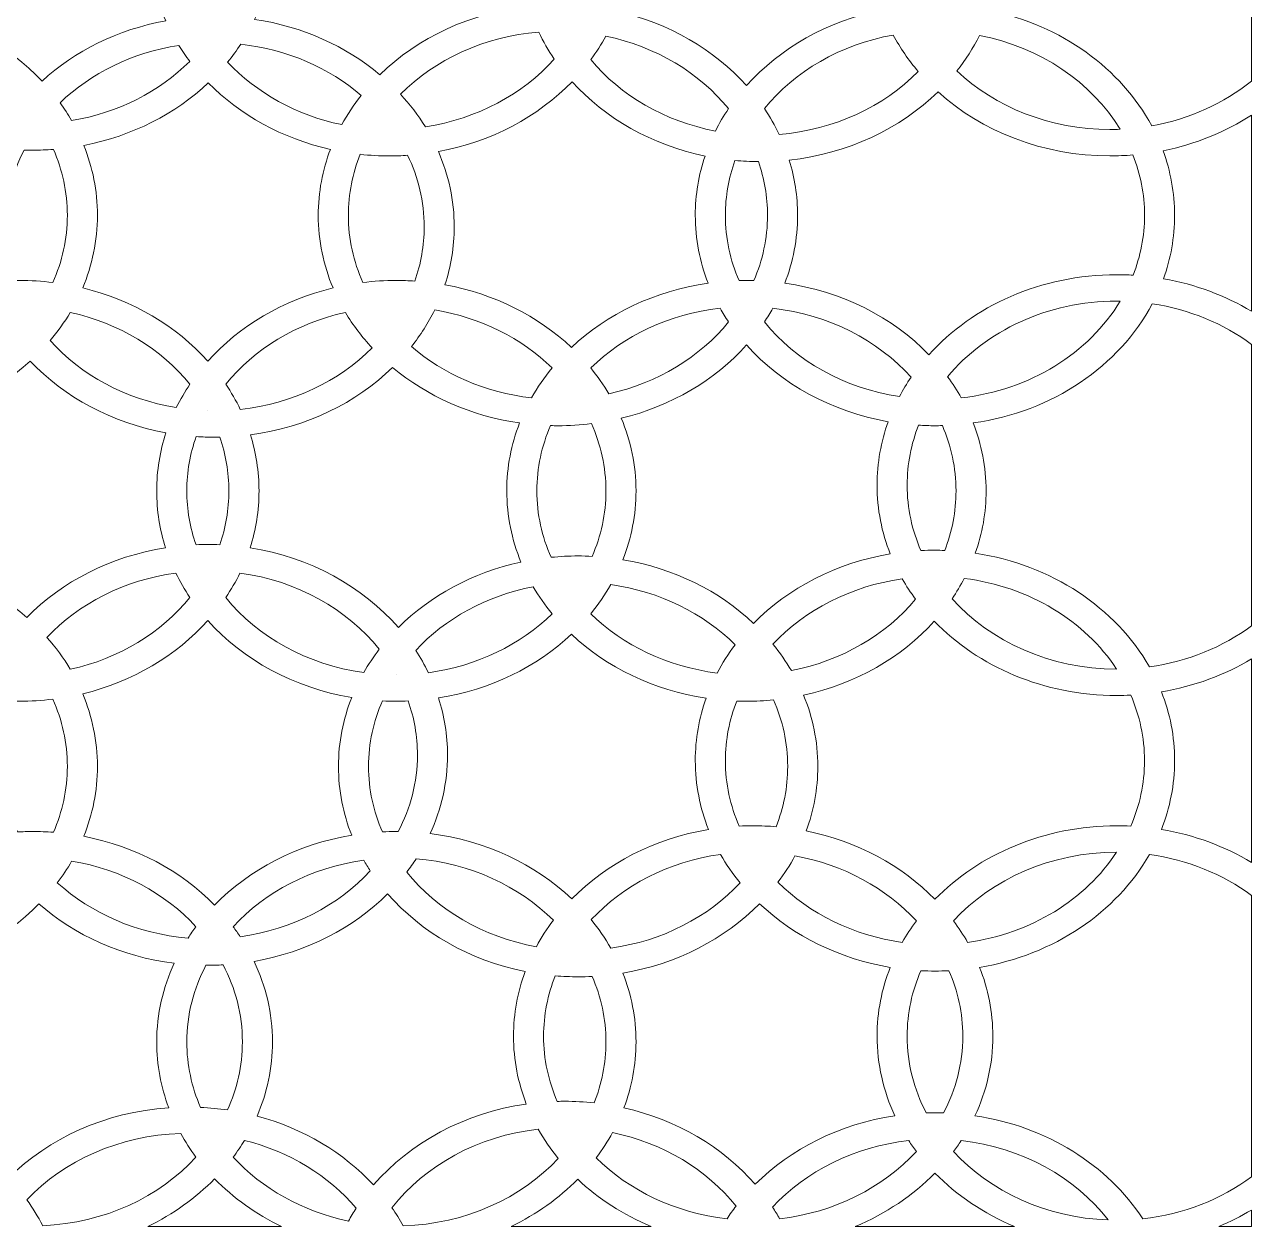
# Model space of a CAD drawing. Header units: millimetres. Extents: x -1200 to 1200, y -590 to 590.
# Drawn here: x 602 to 1200, y -590 to -5 of the extents above; entities that cross this region are included whole.
import ezdxf

# ---------------------------------------------------------------- set-up
doc = ezdxf.new("R2010")
doc.units = ezdxf.units.MM
doc.header["$MEASUREMENT"] = 0
doc.layers.add('Layer 1', color=7, linetype='Continuous')

msp = doc.modelspace()

# ---------------------------------------------------------------- linework, layer by layer
at = {"layer": 'Layer 1', "color": 250, "lineweight": 20}
for points, knots in [([(1199.95, 99.8212), (1199.95, 99.8212), (1199.95, -32.1848), (1199.95, -32.1848), (1186.5446, -42.98), (1169.8661, -50.686), (1151.3974, -53.9877), (1136.3813, -26.1088), (1107.4474, -5.0603), (1072.5488, 2.1691), (1075.6235, 11.3275), (1077.2804, 21.0116), (1077.2804, 31.0247), (1077.2804, 44.1526), (1074.4404, 56.7156), (1069.2776, 68.2681), (1103.2954, 75.3166), (1131.6443, 95.4942), (1146.9597, 122.3294), (1167.1928, 119.5295), (1185.4793, 111.4745), (1199.95, 99.8212)], [0, 0, 0, 0, 0.14285714, 0.14285714, 0.14285714, 0.28571429, 0.28571429, 0.28571429, 0.42857143, 0.42857143, 0.42857143, 0.57142857, 0.57142857, 0.57142857, 0.71428571, 0.71428571, 0.71428571, 0.85714286, 0.85714286, 0.85714286, 1, 1, 1, 1]), ([(843.8346, 31.0247), (843.8346, 43.4213), (846.3648, 55.3134), (850.9937, 66.3284), (821.5243, 69.5537), (795.4083, 82.4892), (776.9461, 101.3518), (761.5492, 85.6215), (740.8301, 74.0139), (717.2812, 68.7221), (721.0979, 58.6152), (723.1732, 47.8225), (723.1732, 36.616), (723.1732, 22.9138), (720.074, 9.8277), (714.4739, -2.1379), (737.8992, -5.6209), (758.9854, -15.2696), (775.4869, -29.1016), (793.8719, -11.1794), (819.329, 1.0486), (847.9316, 4.1314), (845.2649, 12.707), (843.8346, 21.7242), (843.8346, 31.0247)], [0, 0, 0, 0, 0.125, 0.125, 0.125, 0.25, 0.25, 0.25, 0.375, 0.375, 0.375, 0.5, 0.5, 0.5, 0.625, 0.625, 0.625, 0.75, 0.75, 0.75, 0.875, 0.875, 0.875, 1, 1, 1, 1]), ([(1014.3307, 33.8204), (1014.3307, 45.5492), (1016.6001, 56.8244), (1020.7646, 67.3341), (994.2827, 71.749), (970.921, 84.0611), (953.9942, 101.3573), (937.7239, 84.7327), (915.5092, 72.7125), (890.2889, 67.8866), (894.594, 57.2199), (896.9481, 45.7548), (896.9481, 33.8204), (896.9481, 22.6143), (894.8738, 11.8195), (891.0571, 1.713), (916.3199, -3.9641), (938.3235, -16.9132), (953.9927, -34.4207), (970.289, -16.2118), (993.441, -2.9388), (1019.9805, 2.3581), (1016.3169, 12.2777), (1014.3307, 22.8519), (1014.3307, 33.8204)], [0, 0, 0, 0, 0.125, 0.125, 0.125, 0.25, 0.25, 0.25, 0.375, 0.375, 0.375, 0.5, 0.5, 0.5, 0.625, 0.625, 0.625, 0.75, 0.75, 0.75, 0.875, 0.875, 0.875, 1, 1, 1, 1]), ([(611.2621, 91.2286), (594.0342, 74.406), (570.5828, 62.5868), (544.143, 58.6207), (547.5564, 49.0121), (549.3984, 38.8028), (549.3984, 28.229), (549.3984, 19.3885), (548.1068, 10.8061), (545.6893, 2.6137), (571.6752, -2.2893), (594.495, -14.8276), (610.9348, -32.1754), (626.9489, -17.5711), (647.832, -7.1049), (671.2459, -2.8312), (666.2491, 8.5588), (663.5023, 20.9165), (663.5023, 33.8204), (663.5023, 45.3712), (665.6992, 56.4852), (669.7445, 66.8575), (647.5543, 70.0124), (627.4263, 78.692), (611.2621, 91.2286)], [0, 0, 0, 0, 0.125, 0.125, 0.125, 0.25, 0.25, 0.25, 0.375, 0.375, 0.375, 0.5, 0.5, 0.5, 0.625, 0.625, 0.625, 0.75, 0.75, 0.75, 0.875, 0.875, 0.875, 1, 1, 1, 1]), ([(860.4096, -21.5053), (857.5373, -17.3045), (854.9966, -12.9105), (852.8227, -8.3504), (826.0801, -10.5048), (802.2675, -21.7817), (785.4763, -38.5889), (790.0592, -43.5249), (794.1311, -48.8397), (797.6171, -54.472), (822.937, -50.6284), (845.1102, -38.5476), (860.4096, -21.5053)], [0, 0, 0, 0, 0.25, 0.25, 0.25, 0.5, 0.5, 0.5, 0.75, 0.75, 0.75, 1, 1, 1, 1]), ([(938.8894, -56.5328), (940.7705, -52.775), (942.9039, -49.1371), (945.2653, -45.6289), (931.0749, -28.2021), (909.9641, -15.3908), (885.5069, -10.3414), (883.3411, -14.2989), (880.893, -18.1178), (878.1867, -21.7762), (892.6904, -39.1543), (914.1385, -51.8048), (938.8894, -56.5328)], [0, 0, 0, 0, 0.25, 0.25, 0.25, 0.5, 0.5, 0.5, 0.75, 0.75, 0.75, 1, 1, 1, 1]), ([(1037.6779, -27.5484), (1032.9529, -22.0254), (1028.852, -16.0693), (1025.458, -9.7675), (999.7428, -14.3659), (977.49, -27.4976), (962.7276, -45.6263), (965.4399, -49.6495), (967.8494, -53.8469), (969.9242, -58.1965), (996.8855, -56.0251), (1020.8647, -44.5814), (1037.6779, -27.5484)], [0, 0, 0, 0, 0.25, 0.25, 0.25, 0.5, 0.5, 0.5, 0.75, 0.75, 0.75, 1, 1, 1, 1]), ([(1135.9714, -55.6765), (1134.3416, -55.7452), (1132.7026, -55.7823), (1131.0538, -55.7823), (1101.6745, -55.7823), (1075.1301, -44.7849), (1056.4782, -27.2438), (1060.7444, -21.8534), (1064.4366, -16.0876), (1067.4766, -10.0184), (1097.1471, -15.6886), (1122.0692, -32.7451), (1135.9714, -55.6765)], [0, 0, 0, 0, 0.25, 0.25, 0.25, 0.5, 0.5, 0.5, 0.75, 0.75, 0.75, 1, 1, 1, 1]), ([(619.7243, -42.7453), (621.76, -45.5516), (623.6436, -48.4505), (625.3671, -51.4318), (648.0712, -47.6706), (668.1622, -37.2739), (682.9037, -22.6351), (681.006, -20.1236), (679.2246, -17.5392), (677.5792, -14.8805), (654.8655, -18.3286), (634.6824, -28.4048), (619.7243, -42.7453)], [0, 0, 0, 0, 0.25, 0.25, 0.25, 0.5, 0.5, 0.5, 0.75, 0.75, 0.75, 1, 1, 1, 1]), ([(756.9052, -53.4151), (759.622, -48.4505), (762.7851, -43.7075), (766.3432, -39.2226), (750.7811, -25.8314), (730.3833, -16.7579), (707.7081, -14.2622), (705.7505, -17.2499), (703.6237, -20.1437), (701.3437, -22.9334), (715.3501, -37.9024), (734.7566, -48.841), (756.9052, -53.4151)], [0, 0, 0, 0, 0.25, 0.25, 0.25, 0.5, 0.5, 0.5, 0.75, 0.75, 0.75, 1, 1, 1, 1]), ([(631.2706, -63.5152), (635.5747, -74.1798), (637.9252, -85.6432), (637.9252, -97.5755), (637.9252, -109.9947), (635.3801, -121.9086), (630.7347, -132.9402), (655.1653, -138.8387), (676.4347, -151.5604), (691.6941, -168.6088), (706.9535, -151.56), (728.2245, -138.8392), (752.6566, -132.9406), (748.0117, -121.9086), (745.4716, -109.9942), (745.4716, -97.5755), (745.4716, -86.3694), (747.5442, -75.5777), (751.3605, -65.4707), (727.9208, -60.2037), (707.2823, -48.6797), (691.9098, -33.0599), (675.9639, -48.122), (654.938, -58.9859), (631.2706, -63.5152)], [0, 0, 0, 0, 0.125, 0.125, 0.125, 0.25, 0.25, 0.25, 0.375, 0.375, 0.375, 0.5, 0.5, 0.5, 0.625, 0.625, 0.625, 0.75, 0.75, 0.75, 0.875, 0.875, 0.875, 1, 1, 1, 1]), ([(929.0827, -97.5755), (929.0827, -87.5603), (930.7401, -77.877), (933.8152, -68.7169), (907.8402, -63.3381), (885.168, -50.3075), (869.0795, -32.4989), (852.5475, -49.5403), (829.7953, -61.7969), (803.9539, -66.5135), (808.9522, -77.9039), (811.7, -90.2613), (811.7, -103.1668), (811.7, -112.961), (810.1151, -122.4399), (807.1692, -131.4208), (831.2045, -135.7952), (852.574, -146.6936), (868.7552, -161.8969), (886.0473, -145.65), (909.2614, -134.3197), (935.3239, -130.6127), (931.28, -120.2395), (929.0827, -109.1255), (929.0827, -97.5755)], [0, 0, 0, 0, 0.125, 0.125, 0.125, 0.25, 0.25, 0.25, 0.375, 0.375, 0.375, 0.5, 0.5, 0.5, 0.625, 0.625, 0.625, 0.75, 0.75, 0.75, 0.875, 0.875, 0.875, 1, 1, 1, 1]), ([(1142.2062, -68.1789), (1138.5346, -68.4874), (1134.8155, -68.6503), (1131.0538, -68.6503), (1098.2475, -68.6503), (1068.533, -56.6596), (1047.2925, -37.4198), (1028.905, -55.3565), (1003.436, -67.5947), (974.8178, -70.6784), (977.4851, -79.2557), (978.9173, -88.2728), (978.9173, -97.5755), (978.9173, -109.1273), (976.7165, -120.2428), (972.671, -130.6173), (1000.5945, -134.5876), (1025.2499, -147.3085), (1042.8542, -165.45), (1064.2653, -141.7492), (1097.3348, -126.4998), (1134.3326, -126.4998), (1137.0098, -126.4998), (1139.6641, -126.5868), (1142.2973, -126.7451), (1145.9039, -117.5944), (1147.8705, -107.7798), (1147.8705, -97.5755), (1147.8705, -87.2855), (1145.8713, -77.3945), (1142.2062, -68.1789)], [0, 0, 0, 0, 0.1, 0.1, 0.1, 0.2, 0.2, 0.2, 0.3, 0.3, 0.3, 0.4, 0.4, 0.4, 0.5, 0.5, 0.5, 0.6, 0.6, 0.6, 0.7, 0.7, 0.7, 0.8, 0.8, 0.8, 0.9, 0.9, 0.9, 1, 1, 1, 1]), ([(1199.95, -48.8005), (1199.95, -48.8005), (1199.95, -144.314), (1199.95, -144.314), (1187.2263, -136.6836), (1172.7124, -131.1968), (1157.0883, -128.4672), (1160.6173, -118.7123), (1162.5283, -108.3336), (1162.5283, -97.5755), (1162.5283, -86.6058), (1160.5402, -76.0329), (1156.876, -66.112), (1172.681, -62.9575), (1187.2798, -56.9707), (1199.95, -48.8005)], [0, 0, 0, 0, 0.2, 0.2, 0.2, 0.4, 0.4, 0.4, 0.6, 0.6, 0.6, 0.8, 0.8, 0.8, 1, 1, 1, 1]), ([(616.1958, -130.299), (620.7552, -120.1537), (623.2673, -109.1144), (623.2673, -97.5755), (623.2673, -86.273), (620.8563, -75.4509), (616.4726, -65.4779), (613.1683, -65.7267), (609.8265, -65.8547), (606.4506, -65.8547), (605.0455, -65.8547), (603.6478, -65.8257), (602.2546, -65.7813), (596.2625, -77.1709), (592.9122, -89.8349), (592.9122, -103.1668), (592.9122, -112.26), (594.4725, -121.0433), (597.3634, -129.324), (598.2047, -129.3082), (599.0478, -129.2954), (599.8931, -129.2954), (605.4247, -129.2954), (610.8663, -129.6394), (616.1958, -130.299)], [0, 0, 0, 0, 0.125, 0.125, 0.125, 0.25, 0.25, 0.25, 0.375, 0.375, 0.375, 0.5, 0.5, 0.5, 0.625, 0.625, 0.625, 0.75, 0.75, 0.75, 0.875, 0.875, 0.875, 1, 1, 1, 1]), ([(760.1295, -97.5755), (760.1295, -87.1746), (762.1717, -77.1815), (765.9123, -67.8806), (770.6043, -68.3879), (775.3813, -68.6503), (780.2254, -68.6503), (783.1769, -68.6503), (786.1024, -68.5522), (788.9993, -68.3615), (794.1727, -79.0718), (797.0422, -90.8334), (797.0422, -103.1668), (797.0422, -112.3607), (795.4467, -121.2387), (792.4938, -129.5989), (789.5263, -129.3983), (786.5288, -129.2954), (783.5042, -129.2954), (777.971, -129.2954), (772.5254, -129.6394), (767.1939, -130.2994), (762.6345, -120.1554), (760.1295, -109.1135), (760.1295, -97.5755)], [0, 0, 0, 0, 0.125, 0.125, 0.125, 0.25, 0.25, 0.25, 0.375, 0.375, 0.375, 0.5, 0.5, 0.5, 0.625, 0.625, 0.625, 0.75, 0.75, 0.75, 0.875, 0.875, 0.875, 1, 1, 1, 1]), ([(943.7405, -97.5755), (943.7405, -88.2861), (945.3649, -79.3192), (948.3775, -70.8832), (952.1396, -71.2289), (955.9548, -71.4166), (959.8126, -71.4379), (962.7001, -79.7131), (964.2594, -88.4888), (964.2594, -97.5755), (964.2594, -108.7552), (961.8984, -119.4663), (957.6052, -129.3496), (956.4077, -129.3172), (955.2067, -129.2954), (954.0003, -129.2954), (952.7932, -129.2954), (951.5897, -129.3138), (950.3912, -129.3462), (946.099, -119.4637), (943.7405, -108.7539), (943.7405, -97.5755)], [0, 0, 0, 0, 0.14285714, 0.14285714, 0.14285714, 0.28571429, 0.28571429, 0.28571429, 0.42857143, 0.42857143, 0.42857143, 0.57142857, 0.57142857, 0.57142857, 0.71428571, 0.71428571, 0.71428571, 0.85714286, 0.85714286, 0.85714286, 1, 1, 1, 1]), ([(945.2673, -149.5268), (943.8071, -147.3597), (942.4359, -145.141), (941.1558, -142.8765), (916.2824, -145.6389), (894.1527, -156.312), (878.1527, -171.9199), (881.4334, -175.9047), (884.3964, -180.1041), (887.0086, -184.4879), (910.8257, -179.2307), (931.3671, -166.5948), (945.2673, -149.5268)], [0, 0, 0, 0, 0.25, 0.25, 0.25, 0.5, 0.5, 0.5, 0.75, 0.75, 0.75, 1, 1, 1, 1]), ([(1028.4717, -185.8768), (1001.4843, -181.7947), (978.0636, -168.3574), (962.7271, -149.5264), (964.1883, -147.3584), (965.5634, -145.1397), (966.8431, -142.8739), (994.051, -145.8958), (1017.9747, -158.3874), (1034.1839, -176.444), (1032.1012, -179.4893), (1030.1926, -182.6382), (1028.4717, -185.8768)], [0, 0, 0, 0, 0.25, 0.25, 0.25, 0.5, 0.5, 0.5, 0.75, 0.75, 0.75, 1, 1, 1, 1]), ([(1136.025, -139.387), (1120.7781, -164.6081), (1092.211, -182.7424), (1058.6486, -186.4699), (1056.6419, -182.9168), (1054.408, -179.4782), (1051.9614, -176.1718), (1070.5592, -153.8876), (1100.575, -139.3678), (1134.3326, -139.3678), (1134.8986, -139.3678), (1135.4615, -139.3789), (1136.025, -139.387)], [0, 0, 0, 0, 0.25, 0.25, 0.25, 0.5, 0.5, 0.5, 0.75, 0.75, 0.75, 1, 1, 1, 1]), ([(1199.95, -160.4394), (1199.95, -160.4394), (1199.95, -297.5046), (1199.95, -297.5046), (1186.0363, -307.7921), (1168.9713, -314.8892), (1150.2369, -317.4813), (1133.8676, -288.8032), (1102.6137, -267.7287), (1065.4648, -262.1574), (1068.8793, -252.5489), (1070.7228, -242.3408), (1070.7228, -231.767), (1070.7228, -220.2144), (1068.522, -209.1001), (1064.4745, -198.726), (1103.1698, -193.2252), (1135.5911, -170.9244), (1151.6617, -140.6706), (1169.836, -143.4192), (1186.3901, -150.4148), (1199.95, -160.4394)], [0, 0, 0, 0, 0.14285714, 0.14285714, 0.14285714, 0.28571429, 0.28571429, 0.28571429, 0.42857143, 0.42857143, 0.42857143, 0.57142857, 0.57142857, 0.57142857, 0.71428571, 0.71428571, 0.71428571, 0.85714286, 0.85714286, 0.85714286, 1, 1, 1, 1]), ([(624.7051, -144.8581), (621.8366, -149.6707), (618.5478, -154.2618), (614.8767, -158.5901), (629.9174, -175.2966), (651.5752, -187.217), (676.3216, -191.2573), (678.2678, -187.31), (680.4912, -183.4929), (682.9648, -179.8191), (669.0655, -162.7499), (648.5236, -150.1139), (624.7051, -144.8581)], [0, 0, 0, 0, 0.25, 0.25, 0.25, 0.5, 0.5, 0.5, 0.75, 0.75, 0.75, 1, 1, 1, 1]), ([(771.6867, -162.1551), (766.7235, -156.804), (762.3593, -151.0104), (758.6887, -144.8499), (734.8701, -150.1063), (714.3297, -162.7457), (700.429, -179.814), (703.0812, -183.7476), (705.4448, -187.848), (707.4874, -192.0949), (732.95, -189.3415), (755.5556, -178.2997), (771.6867, -162.1551)], [0, 0, 0, 0, 0.25, 0.25, 0.25, 0.5, 0.5, 0.5, 0.75, 0.75, 0.75, 1, 1, 1, 1]), ([(849.3458, -186.4699), (826.7172, -183.9562), (806.363, -174.8904), (790.8263, -161.5236), (795.2481, -155.9494), (799.0578, -149.9749), (802.164, -143.6752), (824.6654, -147.3503), (844.6083, -157.5464), (859.3498, -171.9258), (855.5785, -176.5059), (852.2272, -181.3693), (849.3458, -186.4699)], [0, 0, 0, 0, 0.25, 0.25, 0.25, 0.5, 0.5, 0.5, 0.75, 0.75, 0.75, 1, 1, 1, 1]), ([(1023.0461, -198.0792), (995.2266, -193.2188), (970.9136, -179.6365), (953.9922, -160.7316), (938.7333, -177.7791), (917.4683, -190.5012), (893.0372, -196.3989), (897.6846, -207.4313), (900.2268, -219.3461), (900.2268, -231.767), (900.2268, -243.4963), (897.9589, -254.7761), (893.7939, -265.2867), (918.7064, -269.4401), (940.8541, -280.5864), (957.4822, -296.2928), (974.3914, -279.1093), (997.6717, -266.883), (1024.0434, -262.4864), (1019.8783, -251.9775), (1017.6095, -240.6997), (1017.6095, -228.9713), (1017.6095, -218.2124), (1019.5155, -207.8337), (1023.0461, -198.0792)], [0, 0, 0, 0, 0.125, 0.125, 0.125, 0.25, 0.25, 0.25, 0.375, 0.375, 0.375, 0.5, 0.5, 0.5, 0.625, 0.625, 0.625, 0.75, 0.75, 0.75, 0.875, 0.875, 0.875, 1, 1, 1, 1]), ([(605.2351, -168.5674), (587.1402, -185.0678), (562.8332, -196.2837), (535.6789, -199.2551), (540.3082, -210.2705), (542.8409, -222.1657), (542.8409, -234.5627), (542.8409, -244.9794), (541.0493, -255.0381), (537.732, -264.5217), (563.1915, -267.7142), (586.0463, -278.1663), (603.4751, -293.3982), (620.632, -276.009), (644.3226, -263.7097), (671.1368, -259.497), (668.3003, -250.6718), (666.781, -241.3701), (666.781, -231.767), (666.781, -221.9724), (668.3624, -212.4932), (671.3084, -203.5117), (644.9797, -198.7192), (621.8491, -186.1004), (605.2351, -168.5674)], [0, 0, 0, 0, 0.125, 0.125, 0.125, 0.25, 0.25, 0.25, 0.375, 0.375, 0.375, 0.5, 0.5, 0.5, 0.625, 0.625, 0.625, 0.75, 0.75, 0.75, 0.875, 0.875, 0.875, 1, 1, 1, 1]), ([(843.5214, -198.7256), (819.7653, -195.3484), (798.3707, -185.6429), (781.6746, -171.6493), (763.9692, -188.9037), (739.7097, -200.8783), (712.3972, -204.4927), (715.1405, -213.1831), (716.6156, -222.3274), (716.6156, -231.767), (716.6156, -241.3688), (715.0934, -250.6697), (712.258, -259.4936), (741.5367, -264.0933), (767.0888, -278.3344), (784.4805, -298.3175), (799.9941, -282.8637), (820.7091, -271.5249), (844.18, -266.4469), (839.7152, -255.6086), (837.2771, -243.9293), (837.2771, -231.767), (837.2771, -220.214), (839.4745, -209.0997), (843.5214, -198.7256)], [0, 0, 0, 0, 0.125, 0.125, 0.125, 0.25, 0.25, 0.25, 0.375, 0.375, 0.375, 0.5, 0.5, 0.5, 0.625, 0.625, 0.625, 0.75, 0.75, 0.75, 0.875, 0.875, 0.875, 1, 1, 1, 1]), ([(691.6776, -192.7179), (691.6842, -192.7063), (691.6906, -192.6944), (691.6971, -192.6829), (691.7036, -192.6948), (691.7111, -192.7072), (691.7176, -192.7191), (691.7042, -192.7187), (691.6911, -192.7183), (691.6776, -192.7179)], [0, 0, 0, 0, 0.33333333, 0.33333333, 0.33333333, 0.66666667, 0.66666667, 0.66666667, 1, 1, 1, 1]), ([(878.4944, -199.0396), (873.166, -199.6998), (867.7253, -200.0462), (862.1946, -200.0462), (860.9866, -200.0462), (859.7837, -200.0249), (858.5841, -199.9925), (854.289, -209.8754), (851.935, -220.5861), (851.935, -231.767), (851.935, -243.1728), (854.387, -254.0917), (858.8473, -264.1407), (863.1755, -263.7093), (867.5752, -263.487), (872.031, -263.487), (874.3259, -263.487), (876.6033, -263.5518), (878.8657, -263.6687), (883.1939, -253.7504), (885.569, -242.994), (885.569, -231.767), (885.569, -220.226), (883.0573, -209.1854), (878.4944, -199.0396)], [0, 0, 0, 0, 0.125, 0.125, 0.125, 0.25, 0.25, 0.25, 0.375, 0.375, 0.375, 0.5, 0.5, 0.5, 0.625, 0.625, 0.625, 0.75, 0.75, 0.75, 0.875, 0.875, 0.875, 1, 1, 1, 1]), ([(1049.4153, -199.9925), (1048.2158, -200.0249), (1047.0137, -200.0462), (1045.8058, -200.0462), (1043.1265, -200.0462), (1040.4692, -199.9604), (1037.834, -199.8021), (1034.2265, -208.9529), (1032.2673, -218.7663), (1032.2673, -228.9713), (1032.2673, -240.1971), (1034.6458, -250.9496), (1038.9725, -260.8671), (1041.2339, -260.751), (1043.5124, -260.6913), (1045.8058, -260.6913), (1047.3966, -260.6913), (1048.9774, -260.7276), (1050.5527, -260.7839), (1054.1218, -251.6771), (1056.0649, -241.9149), (1056.0649, -231.767), (1056.0649, -220.587), (1053.7095, -209.8754), (1049.4153, -199.9925)], [0, 0, 0, 0, 0.125, 0.125, 0.125, 0.25, 0.25, 0.25, 0.375, 0.375, 0.375, 0.5, 0.5, 0.5, 0.625, 0.625, 0.625, 0.75, 0.75, 0.75, 0.875, 0.875, 0.875, 1, 1, 1, 1]), ([(681.4389, -231.767), (681.4389, -222.5732), (683.0313, -213.696), (685.9843, -205.3359), (688.9528, -205.5364), (691.9524, -205.6376), (694.9774, -205.6376), (695.8221, -205.6376), (696.6633, -205.6251), (697.5035, -205.6094), (700.395, -213.8905), (701.9578, -222.673), (701.9578, -231.767), (701.9578, -240.896), (700.384, -249.7139), (697.4705, -258.0228), (695.5578, -257.94), (693.6343, -257.8957), (691.6986, -257.8957), (689.7625, -257.8957), (687.8384, -257.9426), (685.9248, -258.0254), (683.0113, -249.7157), (681.4389, -240.8968), (681.4389, -231.767)], [0, 0, 0, 0, 0.125, 0.125, 0.125, 0.25, 0.25, 0.25, 0.375, 0.375, 0.375, 0.5, 0.5, 0.5, 0.625, 0.625, 0.625, 0.75, 0.75, 0.75, 0.875, 0.875, 0.875, 1, 1, 1, 1]), ([(613.2838, -303.1211), (617.5985, -307.9807), (621.4298, -313.1867), (624.706, -318.6841), (648.5247, -313.4277), (669.065, -300.7871), (682.9643, -283.7166), (680.393, -279.8999), (678.0927, -275.927), (676.0914, -271.8167), (650.9963, -275.2222), (628.8696, -286.7022), (613.2838, -303.1211)], [0, 0, 0, 0, 0.25, 0.25, 0.25, 0.5, 0.5, 0.5, 0.75, 0.75, 0.75, 1, 1, 1, 1]), ([(767.5962, -320.2795), (769.8456, -316.3378), (772.3728, -312.536), (775.1616, -308.9015), (759.5109, -289.4134), (735.25, -275.6062), (707.3053, -271.8142), (705.3046, -275.927), (703.0032, -279.9037), (700.429, -283.7218), (716.0342, -302.8834), (740.0094, -316.4624), (767.5962, -320.2795)], [0, 0, 0, 0, 0.25, 0.25, 0.25, 0.5, 0.5, 0.5, 0.75, 0.75, 0.75, 1, 1, 1, 1]), ([(1036.3653, -284.5679), (1034.0087, -281.3814), (1031.8504, -278.0724), (1029.9009, -274.6572), (1004.673, -278.1467), (982.4657, -289.7965), (966.9166, -306.419), (970.2495, -310.4955), (973.252, -314.7932), (975.8852, -319.2836), (1000.5445, -314.5222), (1021.9056, -301.8936), (1036.3653, -284.5679)], [0, 0, 0, 0, 0.25, 0.25, 0.25, 0.5, 0.5, 0.5, 0.75, 0.75, 0.75, 1, 1, 1, 1]), ([(1134.2781, -318.5736), (1101.8336, -318.5587), (1072.8461, -305.1376), (1054.1404, -284.2982), (1056.3147, -281.1198), (1058.3004, -277.8309), (1060.0788, -274.4431), (1091.7811, -278.3668), (1118.886, -295.1583), (1134.2781, -318.5736)], [0, 0, 0, 0, 0.33333333, 0.33333333, 0.33333333, 0.66666667, 0.66666667, 0.66666667, 1, 1, 1, 1]), ([(859.3517, -291.6121), (855.9183, -287.4442), (852.8313, -283.0429), (850.132, -278.4398), (827.2717, -282.8573), (807.2432, -294.0361), (792.9241, -309.4515), (795.2206, -312.9511), (797.2908, -316.5784), (799.1109, -320.3205), (822.8609, -317.0977), (843.9482, -306.6417), (859.3517, -291.6121)], [0, 0, 0, 0, 0.25, 0.25, 0.25, 0.5, 0.5, 0.5, 0.75, 0.75, 0.75, 1, 1, 1, 1]), ([(939.7217, -320.4924), (942.2428, -315.6888), (945.1772, -311.0848), (948.4805, -306.713), (933.0916, -291.4299), (911.8781, -280.7635), (887.9404, -277.4499), (885.1085, -282.4123), (881.8283, -287.1472), (878.1506, -291.6138), (893.8424, -306.9216), (915.4311, -317.4851), (939.7217, -320.4924)], [0, 0, 0, 0, 0.25, 0.25, 0.25, 0.5, 0.5, 0.5, 0.75, 0.75, 0.75, 1, 1, 1, 1]), ([(630.7321, -330.5955), (635.378, -341.6271), (637.9252, -353.5385), (637.9252, -365.9586), (637.9252, -377.8912), (635.5742, -389.3564), (631.2696, -400.0214), (656.4864, -404.849), (678.7031, -416.8692), (694.9734, -433.4946), (711.8997, -416.1993), (735.2614, -403.8885), (761.7418, -399.4736), (757.5762, -388.9647), (755.3078, -377.6864), (755.3078, -365.9586), (755.3078, -354.2302), (757.5768, -342.9558), (761.7413, -332.446), (733.5059, -327.7401), (708.8156, -314.0567), (691.6931, -294.9262), (676.4338, -311.9749), (655.1632, -324.6974), (630.7321, -330.5955)], [0, 0, 0, 0, 0.125, 0.125, 0.125, 0.25, 0.25, 0.25, 0.375, 0.375, 0.375, 0.5, 0.5, 0.5, 0.625, 0.625, 0.625, 0.75, 0.75, 0.75, 0.875, 0.875, 0.875, 1, 1, 1, 1]), ([(1141.1663, -331.2616), (1138.9044, -331.3781), (1136.627, -331.4421), (1134.3326, -331.4421), (1098.8101, -331.4421), (1066.9116, -317.3848), (1045.4735, -295.2871), (1029.6141, -312.8428), (1007.3583, -325.7582), (981.8447, -331.2756), (986.3105, -342.1165), (988.7536, -353.7937), (988.7536, -365.9586), (988.7536, -376.9274), (986.7638, -387.5016), (983.1007, -397.4229), (1007.9052, -402.3729), (1029.7462, -414.2963), (1045.8017, -430.699), (1067.2364, -408.7967), (1098.9922, -394.8828), (1134.3326, -394.8828), (1136.6255, -394.8828), (1138.9014, -394.9477), (1141.1613, -395.0642), (1145.49, -385.1454), (1147.8705, -374.3907), (1147.8705, -363.1629), (1147.8705, -351.9351), (1145.495, -341.18), (1141.1663, -331.2616)], [0, 0, 0, 0, 0.1, 0.1, 0.1, 0.2, 0.2, 0.2, 0.3, 0.3, 0.3, 0.4, 0.4, 0.4, 0.5, 0.5, 0.5, 0.6, 0.6, 0.6, 0.7, 0.7, 0.7, 0.8, 0.8, 0.8, 0.9, 0.9, 0.9, 1, 1, 1, 1]), ([(929.0827, -363.1629), (929.0827, -352.5909), (930.9217, -342.384), (934.3346, -332.7772), (908.6744, -328.9268), (885.8276, -317.678), (868.7548, -301.6376), (851.8805, -317.4941), (829.3625, -328.6669), (804.062, -332.6415), (806.898, -341.4658), (808.4213, -350.7646), (808.4213, -360.3672), (808.4213, -373.909), (805.3951, -386.85), (799.918, -398.7008), (827.0045, -402.0729), (851.1458, -413.6626), (868.9574, -430.4822), (885.8666, -413.2999), (909.1453, -401.0736), (935.5161, -396.6775), (931.3506, -386.1686), (929.0827, -374.8908), (929.0827, -363.1629)], [0, 0, 0, 0, 0.125, 0.125, 0.125, 0.25, 0.25, 0.25, 0.375, 0.375, 0.375, 0.5, 0.5, 0.5, 0.625, 0.625, 0.625, 0.75, 0.75, 0.75, 0.875, 0.875, 0.875, 1, 1, 1, 1]), ([(1199.95, -313.6352), (1199.95, -313.6352), (1199.95, -412.6932), (1199.95, -412.6932), (1186.956, -404.9015), (1172.0934, -399.349), (1156.0904, -396.6818), (1160.2554, -386.1707), (1162.5283, -374.8925), (1162.5283, -363.1629), (1162.5283, -351.4324), (1160.2584, -340.1541), (1156.093, -329.6436), (1172.0949, -326.9759), (1186.957, -321.4265), (1199.95, -313.6352)], [0, 0, 0, 0, 0.2, 0.2, 0.2, 0.4, 0.4, 0.4, 0.6, 0.6, 0.6, 0.8, 0.8, 0.8, 1, 1, 1, 1]), ([(783.5532, -321.3692), (783.5537, -321.3688), (783.5537, -321.3684), (783.5542, -321.368), (783.5542, -321.3684), (783.5548, -321.3688), (783.5548, -321.3692), (783.5542, -321.3692), (783.5537, -321.3692), (783.5532, -321.3692)], [0, 0, 0, 0, 0.33333333, 0.33333333, 0.33333333, 0.66666667, 0.66666667, 0.66666667, 1, 1, 1, 1]), ([(616.4731, -398.0561), (620.8563, -388.0835), (623.2673, -377.2606), (623.2673, -365.9586), (623.2673, -354.4201), (620.7587, -343.3808), (616.1999, -333.2354), (610.8693, -333.8951), (605.4262, -334.2377), (599.8931, -334.2377), (597.9574, -334.2377), (596.0324, -334.1938), (594.1191, -334.1114), (591.2058, -342.4216), (589.6334, -351.2374), (589.6334, -360.3672), (589.6334, -373.7529), (593.0112, -386.4669), (599.0493, -397.8918), (601.4974, -397.7553), (603.9645, -397.6785), (606.4506, -397.6785), (609.8265, -397.6785), (613.1688, -397.8069), (616.4731, -398.0561)], [0, 0, 0, 0, 0.125, 0.125, 0.125, 0.25, 0.25, 0.25, 0.375, 0.375, 0.375, 0.5, 0.5, 0.5, 0.625, 0.625, 0.625, 0.75, 0.75, 0.75, 0.875, 0.875, 0.875, 1, 1, 1, 1]), ([(769.9657, -365.9586), (769.9657, -354.7324), (772.3442, -343.9807), (776.6714, -334.0632), (778.9328, -334.1789), (781.2112, -334.2377), (783.5042, -334.2377), (785.4403, -334.2377), (787.3644, -334.1938), (789.2775, -334.1114), (792.191, -342.4212), (793.7633, -351.2374), (793.7633, -360.3672), (793.7633, -373.673), (790.4275, -386.3175), (784.457, -397.6891), (784.1392, -397.6871), (783.823, -397.6785), (783.5042, -397.6785), (781.2107, -397.6785), (778.9324, -397.7386), (776.6709, -397.8547), (772.3433, -387.9376), (769.9657, -377.1843), (769.9657, -365.9586)], [0, 0, 0, 0, 0.125, 0.125, 0.125, 0.25, 0.25, 0.25, 0.375, 0.375, 0.375, 0.5, 0.5, 0.5, 0.625, 0.625, 0.625, 0.75, 0.75, 0.75, 0.875, 0.875, 0.875, 1, 1, 1, 1]), ([(943.7405, -363.1629), (943.7405, -353.0175), (945.6802, -343.2584), (949.2477, -334.1537), (950.8241, -334.2096), (952.4089, -334.2377), (954.0003, -334.2377), (958.455, -334.2377), (962.8507, -334.0111), (967.1773, -333.5794), (971.6396, -343.6304), (974.0956, -354.5497), (974.0956, -365.9586), (974.0956, -376.2477), (972.0955, -386.1395), (968.4309, -395.3552), (964.7588, -395.0458), (961.0406, -394.8828), (957.279, -394.8828), (954.9856, -394.8828), (952.7071, -394.9426), (950.4457, -395.0586), (946.1175, -385.142), (943.7405, -374.3882), (943.7405, -363.1629)], [0, 0, 0, 0, 0.125, 0.125, 0.125, 0.25, 0.25, 0.25, 0.375, 0.375, 0.375, 0.5, 0.5, 0.5, 0.625, 0.625, 0.625, 0.75, 0.75, 0.75, 0.875, 0.875, 0.875, 1, 1, 1, 1]), ([(625.3671, -412.1044), (623.2714, -415.7316), (620.9388, -419.2373), (618.3847, -422.6026), (634.8591, -437.552), (657.1845, -447.5032), (682.0585, -449.5645), (683.2805, -447.685), (684.5721, -445.8442), (685.9227, -444.0415), (670.9647, -427.7527), (649.6626, -416.1297), (625.3671, -412.1044)], [0, 0, 0, 0, 0.25, 0.25, 0.25, 0.5, 0.5, 0.5, 0.75, 0.75, 0.75, 1, 1, 1, 1]), ([(770.7974, -416.879), (769.673, -415.1654), (768.6106, -413.4164), (767.5983, -411.6427), (742.0512, -415.1782), (719.6042, -427.0836), (704.0295, -444.0436), (705.2205, -445.6326), (706.366, -447.2497), (707.4569, -448.8985), (732.8624, -445.4163), (755.2098, -433.6568), (770.7974, -416.879)], [0, 0, 0, 0, 0.25, 0.25, 0.25, 0.5, 0.5, 0.5, 0.75, 0.75, 0.75, 1, 1, 1, 1]), ([(851.6833, -453.7661), (825.7378, -449.1271), (803.3184, -435.7996), (788.5594, -417.4192), (790.1738, -415.3165), (791.7041, -413.1591), (793.1408, -410.9501), (819.6343, -413.1459), (843.2326, -424.2987), (859.9552, -440.9024), (856.8616, -444.9951), (854.0933, -449.2927), (851.6833, -453.7661)], [0, 0, 0, 0, 0.25, 0.25, 0.25, 0.5, 0.5, 0.5, 0.75, 0.75, 0.75, 1, 1, 1, 1]), ([(950.9076, -422.708), (947.3301, -418.3301), (944.1389, -413.6951), (941.3711, -408.8432), (916.1462, -412.3343), (893.9409, -423.9872), (878.3923, -440.6075), (881.9699, -444.9845), (885.1641, -449.6183), (887.9333, -454.4689), (913.1577, -450.979), (935.36, -439.3275), (950.9076, -422.708)], [0, 0, 0, 0, 0.25, 0.25, 0.25, 0.5, 0.5, 0.5, 0.75, 0.75, 0.75, 1, 1, 1, 1]), ([(1029.8978, -451.6724), (1005.9581, -448.3595), (984.7417, -437.6945), (969.3506, -422.411), (972.4447, -418.3187), (975.2141, -414.0202), (977.6236, -409.5468), (1001.3272, -413.7847), (1022.0847, -425.2771), (1036.7507, -441.2463), (1034.244, -444.5911), (1031.953, -448.0724), (1029.8978, -451.6724)], [0, 0, 0, 0, 0.25, 0.25, 0.25, 0.5, 0.5, 0.5, 0.75, 0.75, 0.75, 1, 1, 1, 1]), ([(1134.2815, -407.7513), (1119.1557, -430.7676), (1092.7114, -447.3829), (1061.7107, -451.6728), (1059.6554, -448.0724), (1057.367, -444.5906), (1054.8599, -441.2458), (1073.5852, -420.8557), (1102.2459, -407.7654), (1134.2815, -407.7513)], [0, 0, 0, 0, 0.33333333, 0.33333333, 0.33333333, 0.66666667, 0.66666667, 0.66666667, 1, 1, 1, 1]), ([(1199.95, -428.8237), (1199.95, -428.8237), (1199.95, -565.8872), (1199.95, -565.8872), (1185.2526, -576.7541), (1167.0382, -584.0611), (1147.0548, -586.259), (1129.9813, -560.2067), (1100.2418, -541.3024), (1065.3043, -536.107), (1070.905, -524.1418), (1074.0015, -511.0571), (1074.0015, -497.3544), (1074.0015, -485.6239), (1071.7331, -474.3452), (1067.5662, -463.8351), (1103.7903, -457.7958), (1134.1784, -436.9815), (1150.2365, -408.8449), (1168.9713, -411.437), (1186.0363, -418.5363), (1199.95, -428.8237)], [0, 0, 0, 0, 0.14285714, 0.14285714, 0.14285714, 0.28571429, 0.28571429, 0.28571429, 0.42857143, 0.42857143, 0.42857143, 0.57142857, 0.57142857, 0.57142857, 0.71428571, 0.71428571, 0.71428571, 0.85714286, 0.85714286, 0.85714286, 1, 1, 1, 1]), ([(846.2026, -465.89), (819.1308, -460.4865), (795.5884, -446.78), (779.2476, -428.0048), (762.576, -444.6124), (739.8984, -456.4688), (714.2452, -460.9067), (719.991, -473.0046), (723.1732, -486.2605), (723.1732, -500.15), (723.1732, -512.8529), (720.5084, -525.0246), (715.6583, -536.267), (738.1984, -542.2786), (757.8856, -554.1358), (772.4153, -569.8132), (790.1829, -549.2349), (816.5766, -534.6878), (846.7977, -530.3902), (842.7522, -520.0179), (840.5559, -508.9048), (840.5559, -497.3544), (840.5559, -486.3847), (842.538, -475.8105), (846.2026, -465.89)], [0, 0, 0, 0, 0.125, 0.125, 0.125, 0.25, 0.25, 0.25, 0.375, 0.375, 0.375, 0.5, 0.5, 0.5, 0.625, 0.625, 0.625, 0.75, 0.75, 0.75, 0.875, 0.875, 0.875, 1, 1, 1, 1]), ([(609.4201, -432.9327), (592.7341, -449.8436), (569.8667, -461.9359), (543.9579, -466.4618), (547.4872, -476.2167), (549.3984, -486.5963), (549.3984, -497.3544), (549.3984, -510.3654), (546.6096, -522.8213), (541.5333, -534.2888), (562.5145, -540.4242), (580.881, -551.6611), (594.7047, -566.3118), (614.1907, -547.0963), (641.7594, -534.326), (672.6466, -532.1908), (668.8454, -522.1027), (666.781, -511.3327), (666.781, -500.15), (666.781, -486.6099), (669.8042, -473.6715), (675.2802, -461.822), (649.7742, -458.647), (626.8764, -448.1876), (609.4201, -432.9327)], [0, 0, 0, 0, 0.125, 0.125, 0.125, 0.25, 0.25, 0.25, 0.375, 0.375, 0.375, 0.5, 0.5, 0.5, 0.625, 0.625, 0.625, 0.75, 0.75, 0.75, 0.875, 0.875, 0.875, 1, 1, 1, 1]), ([(1024.0434, -463.8351), (999.1263, -459.6813), (976.9736, -448.5371), (960.3425, -432.8282), (943.4348, -450.0092), (920.1601, -462.235), (893.7903, -466.6312), (897.9584, -477.1409), (900.2268, -488.4192), (900.2268, -500.15), (900.2268, -511.3566), (898.1515, -522.1484), (894.3348, -532.2553), (920.1295, -538.0519), (942.5266, -551.4259), (958.2527, -569.4966), (975.5834, -552.2337), (999.4025, -540.1025), (1026.3048, -536.1014), (1020.7055, -524.1384), (1017.6095, -511.0544), (1017.6095, -497.3544), (1017.6095, -485.6239), (1019.8759, -474.3452), (1024.0434, -463.8351)], [0, 0, 0, 0, 0.125, 0.125, 0.125, 0.25, 0.25, 0.25, 0.375, 0.375, 0.375, 0.5, 0.5, 0.5, 0.625, 0.625, 0.625, 0.75, 0.75, 0.75, 0.875, 0.875, 0.875, 1, 1, 1, 1]), ([(681.4389, -500.15), (681.4389, -486.8443), (684.7747, -474.2015), (690.7458, -462.8311), (691.063, -462.8332), (691.3804, -462.8379), (691.6986, -462.8379), (694.1842, -462.8379), (696.6498, -462.7624), (699.0968, -462.6259), (705.135, -474.0513), (708.5154, -486.764), (708.5154, -500.15), (708.5154, -511.8494), (705.9337, -523.0346), (701.2532, -533.296), (696.954, -532.6594), (692.5749, -532.2275), (688.1327, -532.0176), (683.813, -522.1074), (681.4389, -511.3655), (681.4389, -500.15)], [0, 0, 0, 0, 0.14285714, 0.14285714, 0.14285714, 0.28571429, 0.28571429, 0.28571429, 0.42857143, 0.42857143, 0.42857143, 0.57142857, 0.57142857, 0.57142857, 0.71428571, 0.71428571, 0.71428571, 0.85714286, 0.85714286, 0.85714286, 1, 1, 1, 1]), ([(1052.639, -465.4531), (1050.3771, -465.5696), (1048.1003, -465.6336), (1045.8058, -465.6336), (1043.5098, -465.6336), (1041.23, -465.5696), (1038.9659, -465.4527), (1034.6383, -475.371), (1032.2673, -486.1265), (1032.2673, -497.3544), (1032.2673, -510.6837), (1035.6152, -523.3469), (1041.6062, -534.733), (1042.9999, -534.6895), (1044.4001, -534.6657), (1045.8058, -534.6657), (1047.2104, -534.6657), (1048.6071, -534.6951), (1049.9998, -534.739), (1055.9919, -523.3499), (1059.3437, -510.6858), (1059.3437, -497.3544), (1059.3437, -486.1265), (1056.9682, -475.3714), (1052.639, -465.4531)], [0, 0, 0, 0, 0.125, 0.125, 0.125, 0.25, 0.25, 0.25, 0.375, 0.375, 0.375, 0.5, 0.5, 0.5, 0.625, 0.625, 0.625, 0.75, 0.75, 0.75, 0.875, 0.875, 0.875, 1, 1, 1, 1]), ([(878.8597, -468.2487), (876.5993, -468.3648), (874.3239, -468.4293), (872.031, -468.4293), (868.2687, -468.4293), (864.5476, -468.2667), (860.8746, -467.9577), (857.2085, -477.1729), (855.2137, -487.0644), (855.2137, -497.3544), (855.2137, -508.5327), (857.5718, -519.2414), (861.8644, -529.1226), (863.0629, -529.0901), (864.2664, -529.0744), (865.4735, -529.0744), (870.318, -529.0744), (875.0931, -529.3393), (879.785, -529.8471), (883.5266, -520.5462), (885.569, -510.5514), (885.569, -500.15), (885.569, -488.9213), (883.1904, -478.1666), (878.8597, -468.2487)], [0, 0, 0, 0, 0.125, 0.125, 0.125, 0.25, 0.25, 0.25, 0.375, 0.375, 0.375, 0.5, 0.5, 0.5, 0.625, 0.625, 0.625, 0.75, 0.75, 0.75, 0.875, 0.875, 0.875, 1, 1, 1, 1]), ([(862.3808, -556.8969), (858.7102, -552.4039), (855.4464, -547.6404), (852.6275, -542.6502), (823.1337, -545.9264), (797.4975, -560.3296), (781.3669, -580.8887), (783.3621, -583.7368), (785.2051, -586.6758), (786.8811, -589.6977), (817.2351, -588.8234), (844.305, -576.2156), (862.3808, -556.8969)], [0, 0, 0, 0, 0.25, 0.25, 0.25, 0.5, 0.5, 0.5, 0.75, 0.75, 0.75, 1, 1, 1, 1]), ([(603.5386, -577.0008), (606.4456, -581.0376), (609.0423, -585.2619), (611.2957, -589.6503), (641.3881, -588.4048), (668.1363, -575.6247), (685.9203, -556.2548), (683.1725, -552.5878), (680.6818, -548.7596), (678.479, -544.7871), (648.4355, -545.6533), (621.6094, -558.014), (603.5386, -577.0008)], [0, 0, 0, 0, 0.25, 0.25, 0.25, 0.5, 0.5, 0.5, 0.75, 0.75, 0.75, 1, 1, 1, 1]), ([(760.1865, -587.3786), (761.3455, -585.2605), (762.5885, -583.183), (763.9061, -581.1486), (750.6059, -565.388), (731.5703, -553.5671), (709.5467, -548.0978), (707.8488, -550.8964), (706.0042, -553.6157), (704.0271, -556.2531), (718.0749, -571.5545), (737.7201, -582.7397), (760.1865, -587.3786)], [0, 0, 0, 0, 0.25, 0.25, 0.25, 0.5, 0.5, 0.5, 0.75, 0.75, 0.75, 1, 1, 1, 1]), ([(944.5483, -586.2539), (945.9279, -584.1478), (947.3922, -582.0894), (948.9349, -580.081), (934.7429, -562.4076), (913.4705, -549.4064), (888.7876, -544.31), (886.4516, -548.5782), (883.7854, -552.6821), (880.8229, -556.5995), (896.8915, -572.5572), (919.3114, -583.4765), (944.5483, -586.2539)], [0, 0, 0, 0, 0.25, 0.25, 0.25, 0.5, 0.5, 0.5, 0.75, 0.75, 0.75, 1, 1, 1, 1]), ([(1036.7501, -553.4612), (1035.4695, -551.7532), (1034.2399, -550.0128), (1033.076, -548.236), (1006.4185, -551.1691), (982.9036, -563.185), (966.698, -580.6293), (967.904, -582.467), (969.0484, -584.3402), (970.1254, -586.2466), (996.9359, -583.2684), (1020.5584, -571.0949), (1036.7501, -553.4612)], [0, 0, 0, 0, 0.25, 0.25, 0.25, 0.5, 0.5, 0.5, 0.75, 0.75, 0.75, 1, 1, 1, 1]), ([(1130.2231, -586.8777), (1099.8305, -585.8118), (1072.7871, -572.986), (1054.8564, -553.4586), (1056.1375, -551.7498), (1057.364, -550.0072), (1058.529, -548.2296), (1088.2646, -551.5006), (1114.0919, -566.0775), (1130.2231, -586.8777)], [0, 0, 0, 0, 0.33333333, 0.33333333, 0.33333333, 0.66666667, 0.66666667, 0.66666667, 1, 1, 1, 1]), ([(727.5464, -590.0266), (727.5464, -590.0266), (662.3954, -590.0266), (662.3954, -590.0266), (674.7853, -584.0492), (685.8201, -576.155), (694.9719, -566.8029), (704.1231, -576.1555), (715.1554, -584.0501), (727.5464, -590.0266)], [0, 0, 0, 0, 0.33333333, 0.33333333, 0.33333333, 0.66666667, 0.66666667, 0.66666667, 1, 1, 1, 1]), ([(907.5604, -590.0266), (907.5604, -590.0266), (839.4514, -590.0266), (839.4514, -590.0266), (851.7463, -584.0953), (862.7061, -576.2758), (871.8163, -567.0183), (881.9048, -576.548), (894.0245, -584.3974), (907.5604, -590.0266)], [0, 0, 0, 0, 0.33333333, 0.33333333, 0.33333333, 0.66666667, 0.66666667, 0.66666667, 1, 1, 1, 1]), ([(1084.606, -590.0266), (1084.606, -590.0266), (1006.986, -590.0266), (1006.986, -590.0266), (1021.9241, -583.8154), (1035.1388, -574.8997), (1045.7998, -564.0068), (1056.4588, -574.8988), (1069.6704, -583.8141), (1084.606, -590.0266)], [0, 0, 0, 0, 0.33333333, 0.33333333, 0.33333333, 0.66666667, 0.66666667, 0.66666667, 1, 1, 1, 1]), ([(1199.95, -582.0104), (1199.95, -582.0104), (1199.95, -590.0266), (1199.95, -590.0266), (1199.95, -590.0266), (1184.031, -590.0266), (1184.031, -590.0266), (1189.5897, -587.7153), (1194.9107, -585.0327), (1199.95, -582.0104)], [0, 0, 0, 0, 0.33333333, 0.33333333, 0.33333333, 0.66666667, 0.66666667, 0.66666667, 1, 1, 1, 1])]:
    msp.add_open_spline(points, degree=3, knots=knots, dxfattribs=at)

doc.saveas('drawing.dxf')
